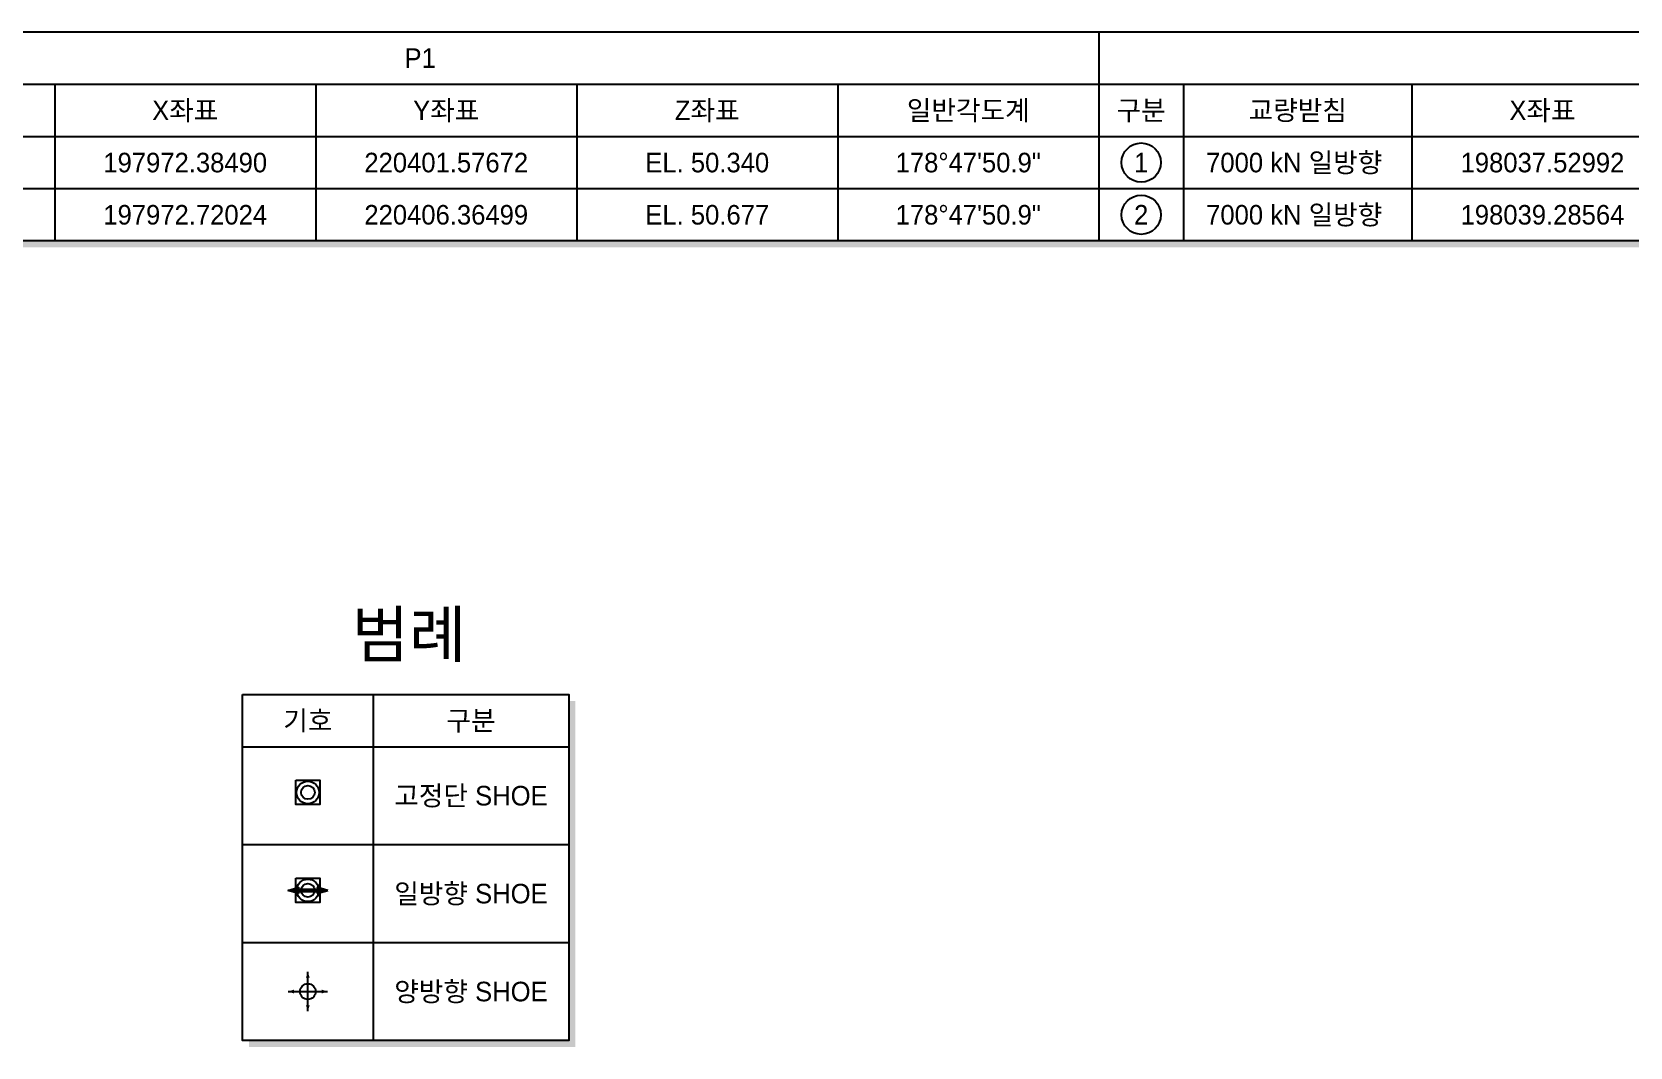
# Model space of a CAD drawing. Header units: feet. Extents: x 778950 to 1031250, y -253464 to -75264.
# Drawn here: x 889038 to 962510, y -208363 to -161718 of the extents above; entities that cross this region are included whole.
import ezdxf
from ezdxf.enums import TextEntityAlignment as Align

# ---------------------------------------------------------------- set-up
doc = ezdxf.new("R2010")
doc.units = ezdxf.units.FT
doc.header["$LTSCALE"] = 3000
doc.header["$MEASUREMENT"] = 0
doc.layers.get('0').update_dxf_attribs({"linetype": 'CONTINUOUS'})
for name, color, linetype in [('1', 1, 'CONTINUOUS'), ('5', 5, 'CONTINUOUS'), ('CS-CONC-LEAN', 3, 'CONTINUOUS'), ('CS-TABL-LIN2', 1, 'CONTINUOUS'), ('CS-TABL-TEX2', 3, 'CONTINUOUS'), ('CZ-TEX1', 6, 'CONTINUOUS')]:
    doc.layers.add(name, color=color, linetype=linetype)
doc.styles.add('A_STANDARD', font='')
doc.styles.get('A_STANDARD').set_extended_font_data('Dotum')

# ---------------------------------------------------------------- blocks, each defined once
blk = doc.blocks.new('고정단')
at = {"color": 3, "linetype": 'Continuous'}
blk.add_lwpolyline([(474509, 219921), (475004, 219921), (475004, 219426), (474509, 219426)], close=True, dxfattribs=at)
for radius in [230, 139]:
    blk.add_circle((474757, 219673), radius, dxfattribs=at)
blk = doc.blocks.new('일방향')
at = {"layer": '5'}
h = blk.add_hatch(color=3, dxfattribs=at)
h.dxf.hatch_style = 1
h.paths.add_polyline_path([(474350, 220633), (474574, 220695), (474574, 220572)])
h = blk.add_hatch(color=3, dxfattribs=at)
h.dxf.hatch_style = 1
h.paths.add_polyline_path([(474574, 220613), (474939, 220613), (474939, 220654), (474574, 220654)])
h = blk.add_hatch(color=3, dxfattribs=at)
h.dxf.hatch_style = 1
h.paths.add_polyline_path([(475163, 220633), (474939, 220695), (474939, 220572)])
at = {"color": 3, "linetype": 'Continuous'}
for p, q in [((474350, 220633), (474574, 220695)), ((474574, 220572), (474574, 220695)), ((475163, 220633), (474939, 220695))]:
    blk.add_line(p, q, dxfattribs=at)
at = {"color": 3}
for p, q in [((474574, 220572), (474350, 220633)), ((474939, 220572), (475163, 220633))]:
    blk.add_line(p, q, dxfattribs=at)
at = {"color": 3, "linetype": 'Continuous'}
for points in [[(474509, 220881), (475004, 220881), (475004, 220386), (474509, 220386)], [(474574, 220613), (474939, 220613), (474939, 220654), (474574, 220654)]]:
    blk.add_lwpolyline(points, close=True, dxfattribs=at)
at = {"color": 3}
blk.add_circle((474757, 220633), 139, dxfattribs=at)
at = {"layer": '1', "color": 3}
blk.add_circle((474757, 220633), 230, dxfattribs=at)

msp = doc.modelspace()

# ---------------------------------------------------------------- linework, layer by layer
at = {"layer": 'CS-CONC-LEAN'}
for p, q in [((901721, -206713), (901721, -204913)), ((900821, -205813), (902621, -205813))]:
    msp.add_line(p, q, dxfattribs=at)
msp.add_circle((901721, -205813), 360, dxfattribs=at)
for points in [[(901721, -204913), (901631, -205183), (901721, -204913), (901811, -205183)], [(900821, -205813), (901091, -205903), (900821, -205813), (901091, -205723)], [(901721, -206713), (901631, -206443), (901721, -206713), (901811, -206443)], [(902621, -205813), (902351, -205903), (902621, -205813), (902351, -205723)]]:
    msp.add_solid(points, dxfattribs=at)
at = {"layer": 'CS-TABL-LIN2'}
for p, q in [((938084, -161718), (938084, -171318)), ((813284, -164118), (1000484, -164118)), ((890084, -164118), (890084, -171318)), ((902084, -164118), (902084, -171318)), ((914084, -164118), (914084, -171318)), ((926084, -164118), (926084, -171318)), ((941984, -164118), (941984, -171318)), ((952484, -164118), (952484, -171318)), ((813284, -166518), (1000484, -166518)), ((813284, -168918), (1000484, -168918)), ((904721, -192163), (904721, -208063)), ((898721, -194563), (913721, -194563)), ((898721, -199063), (913721, -199063)), ((898721, -203563), (913721, -203563))]:
    msp.add_line(p, q, dxfattribs=at)
for points in [[(813284, -161718), (1000484, -161718), (1000484, -171318), (813284, -171318)], [(898721, -192163), (913721, -192163), (913721, -208063), (898721, -208063)]]:
    msp.add_lwpolyline(points, close=True, dxfattribs=at)
for centre in [(940034, -167718), (940034, -170118)]:
    msp.add_circle(centre, 900, dxfattribs=at)
for points in [[(813584, -171318), (1000784, -171318), (813584, -171618), (1000784, -171618)], [(913721, -192463), (914021, -192463), (913721, -208063), (914021, -208063)], [(899021, -208063), (914021, -208063), (899021, -208363), (914021, -208363)]]:
    msp.add_solid(points, dxfattribs=at)

# ---------------------------------------------------------------- block references
at = {"linetype": 'ByBlock'}
for name, p, xscale, yscale, zscale in [('고정단', (-166481, -690928), 2.250000000000002, 2.250000000000002, 2.250000000000002), ('일방향', (-166481, -697588), 2.25, 2.25, 2.25)]:
    msp.add_blockref(name, p, dxfattribs=dict(at, xscale=xscale, yscale=yscale, zscale=zscale))

# ---------------------------------------------------------------- texts
at = {"layer": 'CS-TABL-TEX2', "style": 'A_STANDARD'}
for s, p in [('P1', (906884, -162918)), ('X좌표', (896084, -165318)), ('Y좌표', (908084, -165318)), ('Z좌표', (920084, -165318)), ('일반각도계', (932084, -165318)), ('구분', (940034, -165318)), ('교량받침', (947234, -165318)), ('X좌표', (958484, -165318)), ('197972.38490', (896084, -167718)), ('220401.57672', (908084, -167718)), ('EL. 50.340', (920084, -167718)), ('178°47\'50.9"', (932084, -167718)), ('1', (940034, -167718)), ('7000 kN 일방향 ', (947234, -167718)), ('198037.52992', (958484, -167718)), ('197972.72024', (896084, -170118)), ('220406.36499', (908084, -170118)), ('EL. 50.677', (920084, -170118)), ('178°47\'50.9"', (932084, -170118)), ('2', (940034, -170118)), ('7000 kN 일방향 ', (947234, -170118)), ('198039.28564', (958484, -170118))]:
    msp.add_text(s, height=900, dxfattribs=at).set_placement(p, align=Align.MIDDLE_CENTER)
for s, p in [('기호', (901721, -193813)), ('구분', (909221, -193813)), ('고정단 SHOE', (909221, -197263)), ('일방향 SHOE', (909221, -201763)), ('양방향 SHOE', (909221, -206263))]:
    msp.add_text(s, height=900, dxfattribs=at).set_placement(p, align=Align.CENTER)
at = {"layer": 'CZ-TEX1', "style": 'A_STANDARD'}
msp.add_text('범례', height=2100, dxfattribs=at).set_placement((906371, -190449), align=Align.CENTER)

doc.saveas('drawing.dxf')
